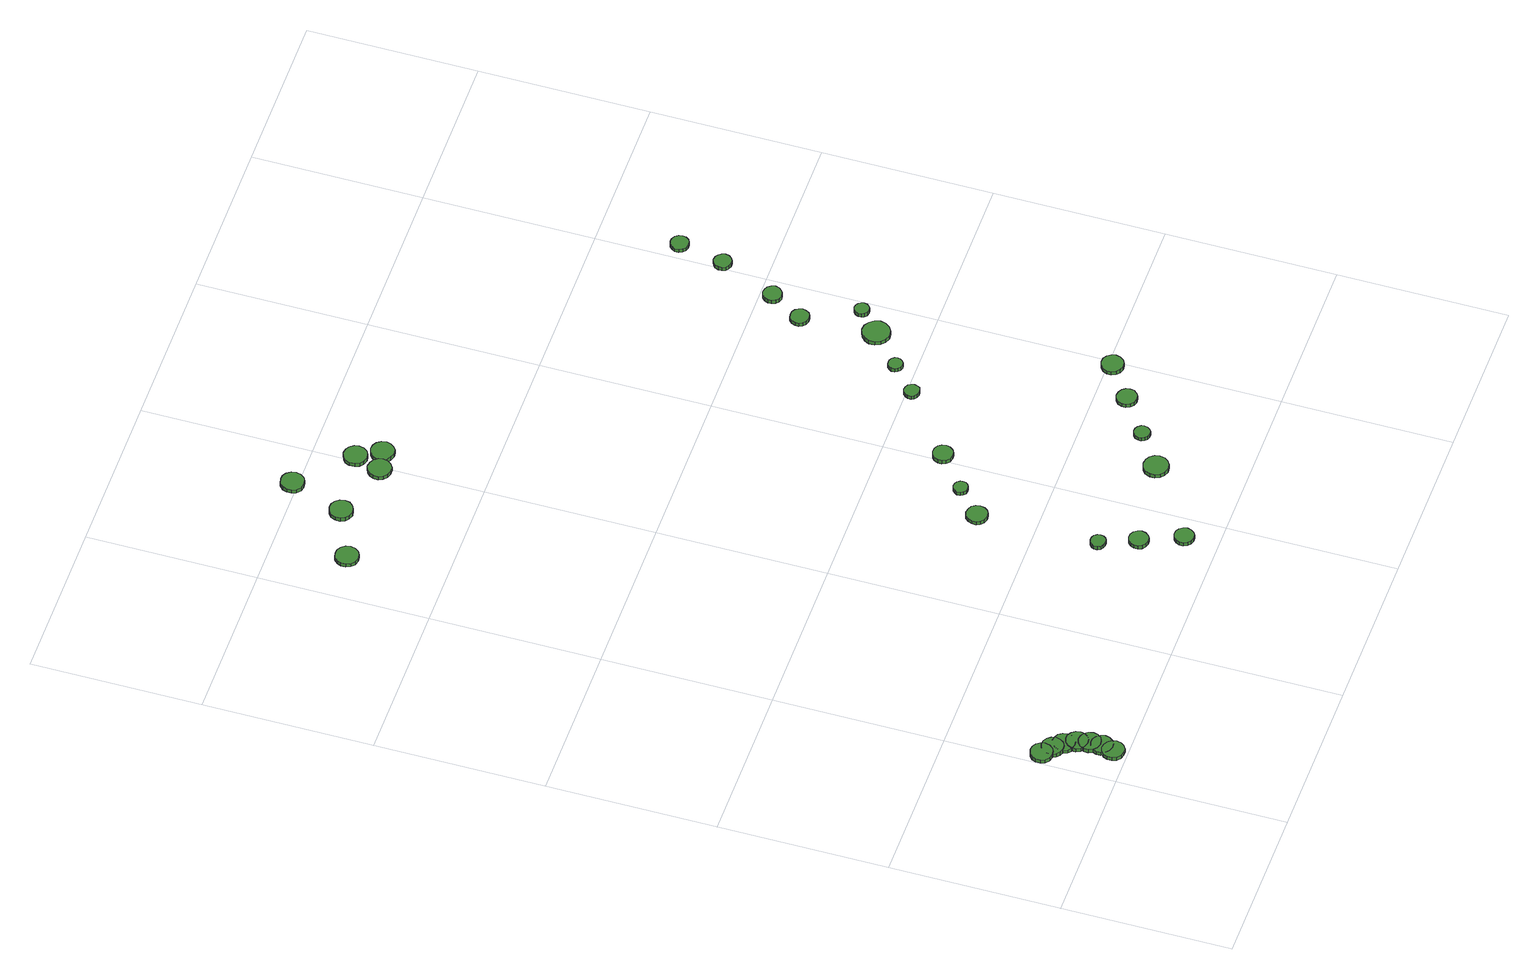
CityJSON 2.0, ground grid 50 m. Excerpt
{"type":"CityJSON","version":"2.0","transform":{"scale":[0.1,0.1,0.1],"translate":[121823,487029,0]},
"CityObjects":{
"tree1":{"type":"SolitaryVegetationObject","attributes":{"function":"something"},"geometry":[{"type":"MultiSurface","lod":"1","boundaries":[[[0,1,2,3,4,5,6,7,8,9,10,11,12,13,14]],[[15,16,17,18,19,20,21,22,23,24,25,26,27,28,29]],[[0,29,28,1]],[[1,28,27,2]],[[2,27,26,3]],[[3,26,25,4]],[[4,25,24,5]],[[5,24,23,6]],[[6,23,22,7]],[[7,22,21,8]],[[8,21,20,9]],[[9,20,19,10]],[[10,19,18,11]],[[11,18,17,12]],[[12,17,16,13]],[[13,16,15,14]],[[14,15,29,0]]]}]},
"tree2":{"type":"SolitaryVegetationObject","attributes":{"function":"something"},"geometry":[{"type":"MultiSurface","lod":"1","boundaries":[[[30,31,32,33,34,35,36,37,38,39,40,41,42,43,44]],[[45,46,47,48,49,50,51,52,53,54,55,56,57,58,59]],[[30,59,58,31]],[[31,58,57,32]],[[32,57,56,33]],[[33,56,55,34]],[[34,55,54,35]],[[35,54,53,36]],[[36,53,52,37]],[[37,52,51,38]],[[38,51,50,39]],[[39,50,49,40]],[[40,49,48,41]],[[41,48,47,42]],[[42,47,46,43]],[[43,46,45,44]],[[44,45,59,30]]]}]},
"tree3":{"type":"SolitaryVegetationObject","attributes":{"function":"something"},"geometry":[{"type":"MultiSurface","lod":"1","boundaries":[[[60,61,62,63,64,65,66,67,68,69,70,71,72,73,74]],[[75,76,77,78,79,80,81,82,83,84,85,86,87,88,89]],[[60,89,88,61]],[[61,88,87,62]],[[62,87,86,63]],[[63,86,85,64]],[[64,85,84,65]],[[65,84,83,66]],[[66,83,82,67]],[[67,82,81,68]],[[68,81,80,69]],[[69,80,79,70]],[[70,79,78,71]],[[71,78,77,72]],[[72,77,76,73]],[[73,76,75,74]],[[74,75,89,60]]]}]},
"tree4":{"type":"SolitaryVegetationObject","attributes":{"function":"something"},"geometry":[{"type":"MultiSurface","lod":"1","boundaries":[[[90,91,92,93,94,95,96,97,98,99,100,101,102,103,104]],[[105,106,107,108,109,110,111,112,113,114,115,116,117,118,119]],[[90,119,118,91]],[[91,118,117,92]],[[92,117,116,93]],[[93,116,115,94]],[[94,115,114,95]],[[95,114,113,96]],[[96,113,112,97]],[[97,112,111,98]],[[98,111,110,99]],[[99,110,109,100]],[[100,109,108,101]],[[101,108,107,102]],[[102,107,106,103]],[[103,106,105,104]],[[104,105,119,90]]]}]},
"tree5":{"type":"SolitaryVegetationObject","attributes":{"function":"something"},"geometry":[{"type":"MultiSurface","lod":"1","boundaries":[[[120,121,122,123,124,125,126,127,128,129,130,131,132,133,134]],[[135,136,137,138,139,140,141,142,143,144,145,146,147,148,149]],[[120,149,148,121]],[[121,148,147,122]],[[122,147,146,123]],[[123,146,145,124]],[[124,145,144,125]],[[125,144,143,126]],[[126,143,142,127]],[[127,142,141,128]],[[128,141,140,129]],[[129,140,139,130]],[[130,139,138,131]],[[131,138,137,132]],[[132,137,136,133]],[[133,136,135,134]],[[134,135,149,120]]]}]},
"tree6":{"type":"SolitaryVegetationObject","attributes":{"function":"something"},"geometry":[{"type":"MultiSurface","lod":"1","boundaries":[[[150,151,152,153,154,155,156,157,158,159,160,161,162,163,164]],[[165,166,167,168,169,170,171,172,173,174,175,176,177,178,179]],[[150,179,178,151]],[[151,178,177,152]],[[152,177,176,153]],[[153,176,175,154]],[[154,175,174,155]],[[155,174,173,156]],[[156,173,172,157]],[[157,172,171,158]],[[158,171,170,159]],[[159,170,169,160]],[[160,169,168,161]],[[161,168,167,162]],[[162,167,166,163]],[[163,166,165,164]],[[164,165,179,150]]]}]},
"tree7":{"type":"SolitaryVegetationObject","attributes":{"function":"something"},"geometry":[{"type":"MultiSurface","lod":"1","boundaries":[[[180,181,182,183,184,185,186,187,188,189,190,191,192,193,194]],[[195,196,197,198,199,200,201,202,203,204,205,206,207,208,209]],[[180,209,208,181]],[[181,208,207,182]],[[182,207,206,183]],[[183,206,205,184]],[[184,205,204,185]],[[185,204,203,186]],[[186,203,202,187]],[[187,202,201,188]],[[188,201,200,189]],[[189,200,199,190]],[[190,199,198,191]],[[191,198,197,192]],[[192,197,196,193]],[[193,196,195,194]],[[194,195,209,180]]]}]},
"tree8":{"type":"SolitaryVegetationObject","attributes":{"function":"something"},"geometry":[{"type":"MultiSurface","lod":"1","boundaries":[[[210,211,212,213,214,215,216,217,218,219,220,221,222,223,224]],[[225,226,227,228,229,230,231,232,233,234,235,236,237,238,239]],[[210,239,238,211]],[[211,238,237,212]],[[212,237,236,213]],[[213,236,235,214]],[[214,235,234,215]],[[215,234,233,216]],[[216,233,232,217]],[[217,232,231,218]],[[218,231,230,219]],[[219,230,229,220]],[[220,229,228,221]],[[221,228,227,222]],[[222,227,226,223]],[[223,226,225,224]],[[224,225,239,210]]]}]},
"tree9":{"type":"SolitaryVegetationObject","attributes":{"function":"something"},"geometry":[{"type":"MultiSurface","lod":"1","boundaries":[[[240,241,242,243,244,245,246,247,248,249,250,251,252,253,254]],[[255,256,257,258,259,260,261,262,263,264,265,266,267,268,269]],[[240,269,268,241]],[[241,268,267,242]],[[242,267,266,243]],[[243,266,265,244]],[[244,265,264,245]],[[245,264,263,246]],[[246,263,262,247]],[[247,262,261,248]],[[248,261,260,249]],[[249,260,259,250]],[[250,259,258,251]],[[251,258,257,252]],[[252,257,256,253]],[[253,256,255,254]],[[254,255,269,240]]]}]},
"tree10":{"type":"SolitaryVegetationObject","attributes":{"function":"something"},"geometry":[{"type":"MultiSurface","lod":"1","boundaries":[[[270,271,272,273,274,275,276,277,278,279,280,281,282,283,284]],[[285,286,287,288,289,290,291,292,293,294,295,296,297,298,299]],[[270,299,298,271]],[[271,298,297,272]],[[272,297,296,273]],[[273,296,295,274]],[[274,295,294,275]],[[275,294,293,276]],[[276,293,292,277]],[[277,292,291,278]],[[278,291,290,279]],[[279,290,289,280]],[[280,289,288,281]],[[281,288,287,282]],[[282,287,286,283]],[[283,286,285,284]],[[284,285,299,270]]]}]},
"tree11":{"type":"SolitaryVegetationObject","attributes":{"function":"something"},"geometry":[{"type":"MultiSurface","lod":"1","boundaries":[[[300,301,302,303,304,305,306,307,308,309,310,311,312,313,314]],[[315,316,317,318,319,320,321,322,323,324,325,326,327,328,329]],[[300,329,328,301]],[[301,328,327,302]],[[302,327,326,303]],[[303,326,325,304]],[[304,325,324,305]],[[305,324,323,306]],[[306,323,322,307]],[[307,322,321,308]],[[308,321,320,309]],[[309,320,319,310]],[[310,319,318,311]],[[311,318,317,312]],[[312,317,316,313]],[[313,316,315,314]],[[314,315,329,300]]]}]},
"tree12":{"type":"SolitaryVegetationObject","attributes":{"function":"something"},"geometry":[{"type":"MultiSurface","lod":"1","boundaries":[[[330,331,332,333,334,335,336,337,338,339,340,341,342,343,344]],[[345,346,347,348,349,350,351,352,353,354,355,356,357,358,359]],[[330,359,358,331]],[[331,358,357,332]],[[332,357,356,333]],[[333,356,355,334]],[[334,355,354,335]],[[335,354,353,336]],[[336,353,352,337]],[[337,352,351,338]],[[338,351,350,339]],[[339,350,349,340]],[[340,349,348,341]],[[341,348,347,342]],[[342,347,346,343]],[[343,346,345,344]],[[344,345,359,330]]]}]},
"tree13":{"type":"SolitaryVegetationObject","attributes":{"function":"something"},"geometry":[{"type":"MultiSurface","lod":"1","boundaries":[[[360,361,362,363,364,365,366,367,368,369,370,371,372,373,374]],[[375,376,377,378,379,380,381,382,383,384,385,386,387,388,389]],[[360,389,388,361]],[[361,388,387,362]],[[362,387,386,363]],[[363,386,385,364]],[[364,385,384,365]],[[365,384,383,366]],[[366,383,382,367]],[[367,382,381,368]],[[368,381,380,369]],[[369,380,379,370]],[[370,379,378,371]],[[371,378,377,372]],[[372,377,376,373]],[[373,376,375,374]],[[374,375,389,360]]]}]},
"tree14":{"type":"SolitaryVegetationObject","attributes":{"function":"something"},"geometry":[{"type":"MultiSurface","lod":"1","boundaries":[[[390,391,392,393,394,395,396,397,398,399,400,401,402,403,404]],[[405,406,407,408,409,410,411,412,413,414,415,416,417,418,419]],[[390,419,418,391]],[[391,418,417,392]],[[392,417,416,393]],[[393,416,415,394]],[[394,415,414,395]],[[395,414,413,396]],[[396,413,412,397]],[[397,412,411,398]],[[398,411,410,399]],[[399,410,409,400]],[[400,409,408,401]],[[401,408,407,402]],[[402,407,406,403]],[[403,406,405,404]],[[404,405,419,390]]]}]},
"tree15":{"type":"SolitaryVegetationObject","attributes":{"function":"something"},"geometry":[{"type":"MultiSurface","lod":"1","boundaries":[[[420,421,422,423,424,425,426,427,428,429,430,431,432,433,434]],[[435,436,437,438,439,440,441,442,443,444,445,446,447,448,449]],[[420,449,448,421]],[[421,448,447,422]],[[422,447,446,423]],[[423,446,445,424]],[[424,445,444,425]],[[425,444,443,426]],[[426,443,442,427]],[[427,442,441,428]],[[428,441,440,429]],[[429,440,439,430]],[[430,439,438,431]],[[431,438,437,432]],[[432,437,436,433]],[[433,436,435,434]],[[434,435,449,420]]]}]},
"tree16":{"type":"SolitaryVegetationObject","attributes":{"function":"something"},"geometry":[{"type":"MultiSurface","lod":"1","boundaries":[[[450,451,452,453,454,455,456,457,458,459,460,461,462,463,464]],[[465,466,467,468,469,470,471,472,473,474,475,476,477,478,479]],[[450,479,478,451]],[[451,478,477,452]],[[452,477,476,453]],[[453,476,475,454]],[[454,475,474,455]],[[455,474,473,456]],[[456,473,472,457]],[[457,472,471,458]],[[458,471,470,459]],[[459,470,469,460]],[[460,469,468,461]],[[461,468,467,462]],[[462,467,466,463]],[[463,466,465,464]],[[464,465,479,450]]]}]},
"tree17":{"type":"SolitaryVegetationObject","attributes":{"function":"something"},"geometry":[{"type":"MultiSurface","lod":"1","boundaries":[[[480,481,482,483,484,485,486,487,488,489,490,491,492,493,494]],[[495,496,497,498,499,500,501,502,503,504,505,506,507,508,509]],[[480,509,508,481]],[[481,508,507,482]],[[482,507,506,483]],[[483,506,505,484]],[[484,505,504,485]],[[485,504,503,486]],[[486,503,502,487]],[[487,502,501,488]],[[488,501,500,489]],[[489,500,499,490]],[[490,499,498,491]],[[491,498,497,492]],[[492,497,496,493]],[[493,496,495,494]],[[494,495,509,480]]]}]},
"tree18":{"type":"SolitaryVegetationObject","attributes":{"function":"something"},"geometry":[{"type":"MultiSurface","lod":"1","boundaries":[[[510,511,512,513,514,515,516,517,518,519,520,521,522,523,524]],[[525,526,527,528,529,530,531,532,533,534,535,536,537,538,539]],[[510,539,538,511]],[[511,538,537,512]],[[512,537,536,513]],[[513,536,535,514]],[[514,535,534,515]],[[515,534,533,516]],[[516,533,532,517]],[[517,532,531,518]],[[518,531,530,519]],[[519,530,529,520]],[[520,529,528,521]],[[521,528,527,522]],[[522,527,526,523]],[[523,526,525,524]],[[524,525,539,510]]]}]},
"tree19":{"type":"SolitaryVegetationObject","attributes":{"function":"something"},"geometry":[{"type":"MultiSurface","lod":"1","boundaries":[[[540,541,542,543,544,545,546,547,548,549,550,551,552,553,554]],[[555,556,557,558,559,560,561,562,563,564,565,566,567,568,569]],[[540,569,568,541]],[[541,568,567,542]],[[542,567,566,543]],[[543,566,565,544]],[[544,565,564,545]],[[545,564,563,546]],[[546,563,562,547]],[[547,562,561,548]],[[548,561,560,549]],[[549,560,559,550]],[[550,559,558,551]],[[551,558,557,552]],[[552,557,556,553]],[[553,556,555,554]],[[554,555,569,540]]]}]},
"tree20":{"type":"SolitaryVegetationObject","attributes":{"function":"something"},"geometry":[{"type":"MultiSurface","lod":"1","boundaries":[[[570,571,572,573,574,575,576,577,578,579,580,581,582,583,584]],[[585,586,587,588,589,590,591,592,593,594,595,596,597,598,599]],[[570,599,598,571]],[[571,598,597,572]],[[572,597,596,573]],[[573,596,595,574]],[[574,595,594,575]],[[575,594,593,576]],[[576,593,592,577]],[[577,592,591,578]],[[578,591,590,579]],[[579,590,589,580]],[[580,589,588,581]],[[581,588,587,582]],[[582,587,586,583]],[[583,586,585,584]],[[584,585,599,570]]]}]},
"tree21":{"type":"SolitaryVegetationObject","attributes":{"function":"something"},"geometry":[{"type":"MultiSurface","lod":"1","boundaries":[[[600,601,602,603,604,605,606,607,608,609,610,611,612,613,614]],[[615,616,617,618,619,620,621,622,623,624,625,626,627,628,629]],[[600,629,628,601]],[[601,628,627,602]],[[602,627,626,603]],[[603,626,625,604]],[[604,625,624,605]],[[605,624,623,606]],[[606,623,622,607]],[[607,622,621,608]],[[608,621,620,609]],[[609,620,619,610]],[[610,619,618,611]],[[611,618,617,612]],[[612,617,616,613]],[[613,616,615,614]],[[614,615,629,600]]]}]},
"tree22":{"type":"SolitaryVegetationObject","attributes":{"function":"something"},"geometry":[{"type":"MultiSurface","lod":"1","boundaries":[[[630,631,632,633,634,635,636,637,638,639,640,641,642,643,644]],[[645,646,647,648,649,650,651,652,653,654,655,656,657,658,659]],[[630,659,658,631]],[[631,658,657,632]],[[632,657,656,633]],[[633,656,655,634]],[[634,655,654,635]],[[635,654,653,636]],[[636,653,652,637]],[[637,652,651,638]],[[638,651,650,639]],[[639,650,649,640]],[[640,649,648,641]],[[641,648,647,642]],[[642,647,646,643]],[[643,646,645,644]],[[644,645,659,630]]]}]},
"tree23":{"type":"SolitaryVegetationObject","attributes":{"function":"something"},"geometry":[{"type":"MultiSurface","lod":"1","boundaries":[[[660,661,662,663,664,665,666,667,668,669,670,671,672,673,674]],[[675,676,677,678,679,680,681,682,683,684,685,686,687,688,689]],[[660,689,688,661]],[[661,688,687,662]],[[662,687,686,663]],[[663,686,685,664]],[[664,685,684,665]],[[665,684,683,666]],[[666,683,682,667]],[[667,682,681,668]],[[668,681,680,669]],[[669,680,679,670]],[[670,679,678,671]],[[671,678,677,672]],[[672,677,676,673]],[[673,676,675,674]],[[674,675,689,660]]]}]},
"tree24":{"type":"SolitaryVegetationObject","attributes":{"function":"something"},"geometry":[{"type":"MultiSurface","lod":"1","boundaries":[[[690,691,692,693,694,695,696,697,698,699,700,701,702,703,704]],[[705,706,707,708,709,710,711,712,713,714,715,716,717,718,719]],[[690,719,718,691]],[[691,718,717,692]],[[692,717,716,693]],[[693,716,715,694]],[[694,715,714,695]],[[695,714,713,696]],[[696,713,712,697]],[[697,712,711,698]],[[698,711,710,699]],[[699,710,709,700]],[[700,709,708,701]],[[701,708,707,702]],[[702,707,706,703]],[[703,706,705,704]],[[704,705,719,690]]]}]},
"tree25":{"type":"SolitaryVegetationObject","attributes":{"function":"something"},"geometry":[{"type":"MultiSurface","lod":"1","boundaries":[[[720,721,722,723,724,725,726,727,728,729,730,731,732,733,734]],[[735,736,737,738,739,740,741,742,743,744,745,746,747,748,749]],[[720,749,748,721]],[[721,748,747,722]],[[722,747,746,723]],[[723,746,745,724]],[[724,745,744,725]],[[725,744,743,726]],[[726,743,742,727]],[[727,742,741,728]],[[728,741,740,729]],[[729,740,739,730]],[[730,739,738,731]],[[731,738,737,732]],[[732,737,736,733]],[[733,736,735,734]],[[734,735,749,720]]]}]},
"tree26":{"type":"SolitaryVegetationObject","attributes":{"function":"something"},"geometry":[{"type":"MultiSurface","lod":"1","boundaries":[[[750,751,752,753,754,755,756,757,758,759,760,761,762,763,764]],[[765,766,767,768,769,770,771,772,773,774,775,776,777,778,779]],[[750,779,778,751]],[[751,778,777,752]],[[752,777,776,753]],[[753,776,775,754]],[[754,775,774,755]],[[755,774,773,756]],[[756,773,772,757]],[[757,772,771,758]],[[758,771,770,759]],[[759,770,769,760]],[[760,769,768,761]],[[761,768,767,762]],[[762,767,766,763]],[[763,766,765,764]],[[764,765,779,750]]]}]},
"tree27":{"type":"SolitaryVegetationObject","attributes":{"function":"something"},"geometry":[{"type":"MultiSurface","lod":"1","boundaries":[[[780,781,782,783,784,785,786,787,788,789,790,791,792,793,794]],[[795,796,797,798,799,800,801,802,803,804,805,806,807,808,809]],[[780,809,808,781]],[[781,808,807,782]],[[782,807,806,783]],[[783,806,805,784]],[[784,805,804,785]],[[785,804,803,786]],[[786,803,802,787]],[[787,802,801,788]],[[788,801,800,789]],[[789,800,799,790]],[[790,799,798,791]],[[791,798,797,792]],[[792,797,796,793]],[[793,796,795,794]],[[794,795,809,780]]]}]},
"tree28":{"type":"SolitaryVegetationObject","attributes":{"function":"something"},"geometry":[{"type":"MultiSurface","lod":"1","boundaries":[[[810,811,812,813,814,815,816,817,818,819,820,821,822,823,824]],[[825,826,827,828,829,830,831,832,833,834,835,836,837,838,839]],[[810,839,838,811]],[[811,838,837,812]],[[812,837,836,813]],[[813,836,835,814]],[[814,835,834,815]],[[815,834,833,816]],[[816,833,832,817]],[[817,832,831,818]],[[818,831,830,819]],[[819,830,829,820]],[[820,829,828,821]],[[821,828,827,822]],[[822,827,826,823]],[[823,826,825,824]],[[824,825,839,810]]]}]},
"tree29":{"type":"SolitaryVegetationObject","attributes":{"function":"something"},"geometry":[{"type":"MultiSurface","lod":"1","boundaries":[[[840,841,842,843,844,845,846,847,848,849,850,851,852,853,854]],[[855,856,857,858,859,860,861,862,863,864,865,866,867,868,869]],[[840,869,868,841]],[[841,868,867,842]],[[842,867,866,843]],[[843,866,865,844]],[[844,865,864,845]],[[845,864,863,846]],[[846,863,862,847]],[[847,862,861,848]],[[848,861,860,849]],[[849,860,859,850]],[[850,859,858,851]],[[851,858,857,852]],[[852,857,856,853]],[[853,856,855,854]],[[854,855,869,840]]]}]},
"tree30":{"type":"SolitaryVegetationObject","attributes":{"function":"something"},"geometry":[{"type":"MultiSurface","lod":"1","boundaries":[[[870,871,872,873,874,875,876,877,878,879,880,881,882,883,884]],[[885,886,887,888,889,890,891,892,893,894,895,896,897,898,899]],[[870,899,898,871]],[[871,898,897,872]],[[872,897,896,873]],[[873,896,895,874]],[[874,895,894,875]],[[875,894,893,876]],[[876,893,892,877]],[[877,892,891,878]],[[878,891,890,879]],[[879,890,889,880]],[[880,889,888,881]],[[881,888,887,882]],[[882,887,886,883]],[[883,886,885,884]],[[884,885,899,870]]]}]},
"tree31":{"type":"SolitaryVegetationObject","attributes":{"function":"something"},"geometry":[{"type":"MultiSurface","lod":"1","boundaries":[[[900,901,902,903,904,905,906,907,908,909,910,911,912,913,914]],[[915,916,917,918,919,920,921,922,923,924,925,926,927,928,929]],[[900,929,928,901]],[[901,928,927,902]],[[902,927,926,903]],[[903,926,925,904]],[[904,925,924,905]],[[905,924,923,906]],[[906,923,922,907]],[[907,922,921,908]],[[908,921,920,909]],[[909,920,919,910]],[[910,919,918,911]],[[911,918,917,912]],[[912,917,916,913]],[[913,916,915,914]],[[914,915,929,900]]]}]}
},
"vertices":[
[67,228,16],[64,241,16],[56,252,16],[45,258,16],[31,260,16],[18,256,16],[8,247,16],[3,234,16],[3,221,16],[8,208,16],[18,199,16],[31,195,16],[45,197,16],[56,203,16],[64,214,16],[64,214,3],[56,203,3],[45,197,3],[31,195,3],[18,199,3],[8,208,3],[3,221,3],[3,234,3],[8,247,3],[18,256,3],[31,260,3],[45,258,3],[56,252,3],[64,241,3],[67,228,3],
[136,41,16],[133,54,16],[125,65,16],[113,72,16],[100,74,16],[87,69,16],[77,60,16],[72,48,16],[72,35,16],[77,22,16],[87,13,16],[100,9,16],[113,10,16],[125,17,16],[133,28,16],[133,28,4],[125,17,4],[113,10,4],[100,9,4],[87,13,4],[77,22,4],[72,35,4],[72,48,4],[77,60,4],[87,69,4],[100,74,4],[113,72,4],[125,65,4],[133,54,4],[136,41,4],
[97,205,16],[94,218,16],[86,229,16],[74,236,16],[61,237,16],[48,233,16],[38,224,16],[33,212,16],[33,198,16],[38,186,16],[48,177,16],[61,173,16],[74,174,16],[86,181,16],[94,192,16],[94,192,3],[86,181,3],[74,174,3],[61,173,3],[48,177,3],[38,186,3],[33,198,3],[33,212,3],[38,224,3],[48,233,3],[61,237,3],[74,236,3],[86,229,3],[94,218,3],[97,205,3],
[145,77,16],[142,90,16],[134,101,16],[123,108,16],[109,109,16],[96,105,16],[86,96,16],[81,84,16],[81,70,16],[86,58,16],[96,49,16],[109,45,16],[123,46,16],[134,53,16],[142,64,16],[142,64,4],[134,53,4],[123,46,4],[109,45,4],[96,49,4],[86,58,4],[81,70,4],[81,84,4],[86,96,4],[96,105,4],[109,109,4],[123,108,4],[134,101,4],[142,90,4],[145,77,4],
[120,179,16],[117,193,16],[109,204,16],[97,210,16],[84,212,16],[71,207,16],[61,198,16],[56,186,16],[56,173,16],[61,160,16],[71,151,16],[84,147,16],[97,148,16],[109,155,16],[117,166,16],[117,166,4],[109,155,4],[97,148,4],[84,147,4],[71,151,4],[61,160,4],[56,173,4],[56,186,4],[61,198,4],[71,207,4],[84,212,4],[97,210,4],[109,204,4],[117,193,4],[120,179,4],
[145,112,17],[142,126,17],[134,137,17],[122,143,17],[109,145,17],[96,141,17],[86,132,17],[80,119,17],[80,106,17],[86,93,17],[96,84,17],[109,80,17],[122,82,17],[134,88,17],[142,99,17],[142,99,4],[134,88,4],[122,82,4],[109,80,4],[96,84,4],[86,93,4],[80,106,4],[80,119,4],[86,132,4],[96,141,4],[109,145,4],[122,143,4],[134,137,4],[142,126,4],[145,112,4],
[137,147,17],[134,160,17],[126,171,17],[114,178,17],[101,179,17],[88,175,17],[78,166,17],[72,154,17],[72,140,17],[78,128,17],[88,119,17],[101,115,17],[114,116,17],[126,123,17],[134,134,17],[134,134,4],[126,123,4],[114,116,4],[101,115,4],[88,119,4],[78,128,4],[72,140,4],[72,154,4],[78,166,4],[88,175,4],[101,179,4],[114,178,4],[126,171,4],[134,160,4],[137,147,4],
[179,2285,19],[176,2299,19],[167,2311,19],[155,2318,19],[141,2319,19],[127,2315,19],[117,2305,19],[111,2292,19],[111,2278,19],[117,2265,19],[127,2256,19],[141,2251,19],[155,2253,19],[167,2260,19],[176,2271,19],[176,2271,7],[167,2260,7],[155,2253,7],[141,2251,7],[127,2256,7],[117,2265,7],[111,2278,7],[111,2292,7],[117,2305,7],[127,2315,7],[141,2319,7],[155,2318,7],[167,2311,7],[176,2299,7],[179,2285,7],
[856,320,20],[854,329,20],[848,337,20],[840,341,20],[831,342,20],[822,340,20],[815,333,20],[811,325,20],[811,315,20],[815,307,20],[822,301,20],[831,298,20],[840,299,20],[848,303,20],[854,311,20],[854,311,7],[848,303,7],[840,299,7],[831,298,7],[822,301,7],[815,307,7],[811,315,7],[811,325,7],[815,333,7],[822,340,7],[831,342,7],[840,341,7],[848,337,7],[854,329,7],[856,320,7],
[908,216,16],[905,228,16],[898,238,16],[888,244,16],[876,245,16],[865,241,16],[856,233,16],[851,222,16],[851,210,16],[856,199,16],[865,192,16],[876,188,16],[888,189,16],[898,195,16],[905,205,16],[905,205,3],[898,195,3],[888,189,3],[876,188,3],[865,192,3],[856,199,3],[851,210,3],[851,222,3],[856,233,3],[865,241,3],[876,245,3],[888,244,3],[898,238,3],[905,228,3],[908,216,3],
[959,100,14],[956,112,14],[949,122,14],[939,128,14],[927,129,14],[916,125,14],[907,117,14],[902,106,14],[902,94,14],[907,83,14],[916,75,14],[927,72,14],[939,73,14],[949,79,14],[956,89,14],[956,89,2],[949,79,2],[939,73,2],[927,72,2],[916,75,2],[907,83,2],[902,94,2],[902,106,2],[907,117,2],[916,125,2],[927,129,2],[939,128,2],[949,122,2],[956,112,2],[959,100,2],
[338,2353,20],[335,2367,20],[326,2379,20],[314,2386,20],[300,2387,20],[286,2383,20],[276,2373,20],[270,2360,20],[270,2346,20],[276,2333,20],[286,2324,20],[300,2319,20],[314,2321,20],[326,2328,20],[335,2339,20],[335,2339,7],[326,2328,7],[314,2321,7],[300,2319,7],[286,2324,7],[276,2333,7],[270,2346,7],[270,2360,7],[276,2373,7],[286,2383,7],[300,2387,7],[314,2386,7],[326,2379,7],[335,2367,7],[338,2353,7],
[862,672,15],[859,684,15],[852,695,15],[841,701,15],[828,703,15],[815,699,15],[806,690,15],[801,678,15],[801,665,15],[806,654,15],[815,645,15],[828,641,15],[841,642,15],[852,649,15],[859,659,15],[859,659,3],[852,649,3],[841,642,3],[828,641,3],[815,645,3],[806,654,3],[801,665,3],[801,678,3],[806,690,3],[815,699,3],[828,703,3],[841,701,3],[852,695,3],[859,684,3],[862,672,3],
[397,2514,19],[394,2528,19],[386,2540,19],[374,2547,19],[360,2548,19],[346,2544,19],[335,2534,19],[330,2521,19],[330,2507,19],[335,2494,19],[346,2484,19],[360,2480,19],[374,2482,19],[386,2489,19],[394,2500,19],[394,2500,6],[386,2489,6],[374,2482,6],[360,2480,6],[346,2484,6],[335,2494,6],[330,2507,6],[330,2521,6],[335,2534,6],[346,2544,6],[360,2548,6],[374,2547,6],[386,2540,6],[394,2528,6],[397,2514,6],
[934,746,15],[933,754,15],[927,762,15],[920,766,15],[911,767,15],[903,764,15],[896,758,15],[892,750,15],[892,741,15],[896,733,15],[903,727,15],[911,725,15],[920,726,15],[927,730,15],[933,737,15],[933,737,3],[927,730,3],[920,726,3],[911,725,3],[903,727,3],[896,733,3],[892,741,3],[892,750,3],[896,758,3],[903,764,3],[911,767,3],[920,766,3],[927,762,3],[933,754,3],[934,746,3],
[519,2300,19],[516,2314,19],[507,2325,19],[495,2332,19],[481,2334,19],[467,2329,19],[457,2320,19],[451,2307,19],[451,2293,19],[457,2280,19],[467,2270,19],[481,2266,19],[495,2267,19],[507,2274,19],[516,2286,19],[516,2286,7],[507,2274,7],[495,2267,7],[481,2266,7],[467,2270,7],[457,2280,7],[451,2293,7],[451,2307,7],[457,2320,7],[467,2329,7],[481,2334,7],[495,2332,7],[507,2325,7],[516,2314,7],[519,2300,7],
[546,2379,18],[543,2392,18],[535,2404,18],[523,2411,18],[509,2413,18],[495,2408,18],[484,2399,18],[479,2386,18],[479,2371,18],[484,2358,18],[495,2349,18],[509,2344,18],[523,2346,18],[535,2353,18],[543,2365,18],[543,2365,6],[535,2353,6],[523,2346,6],[509,2344,6],[495,2349,6],[484,2358,6],[479,2371,6],[479,2386,6],[484,2399,6],[495,2408,6],[509,2413,6],[523,2411,6],[535,2404,6],[543,2392,6],[546,2379,6],
[1191,255,17],[1188,269,17],[1179,282,17],[1166,289,17],[1151,291,17],[1136,286,17],[1125,276,17],[1119,262,17],[1119,247,17],[1125,233,17],[1136,223,17],[1151,218,17],[1166,220,17],[1179,228,17],[1188,240,17],[1188,240,4],[1179,228,4],[1166,220,4],[1151,218,4],[1136,223,4],[1125,233,4],[1119,247,4],[1119,262,4],[1125,276,4],[1136,286,4],[1151,291,4],[1166,289,4],[1179,282,4],[1188,269,4],[1191,255,4],
[583,2311,19],[580,2325,19],[572,2337,19],[560,2344,19],[546,2346,19],[532,2341,19],[521,2332,19],[516,2319,19],[516,2304,19],[521,2291,19],[532,2282,19],[546,2277,19],[560,2279,19],[572,2286,19],[580,2298,19],[580,2298,6],[572,2286,6],[560,2279,6],[546,2277,6],[532,2282,6],[521,2291,6],[516,2304,6],[516,2319,6],[521,2332,6],[532,2341,6],[546,2346,6],[560,2344,6],[572,2337,6],[580,2325,6],[583,2311,6],
[1047,831,18],[1044,843,18],[1037,853,18],[1026,859,18],[1014,860,18],[1002,856,18],[993,848,18],[988,837,18],[988,825,18],[993,813,18],[1002,805,18],[1014,801,18],[1026,803,18],[1037,809,18],[1044,819,18],[1044,819,5],[1037,809,5],[1026,803,5],[1014,801,5],[1002,805,5],[993,813,5],[988,825,5],[988,837,5],[993,848,5],[1002,856,5],[1014,860,5],[1026,859,5],[1037,853,5],[1044,843,5],[1047,831,5],
[1287,331,15],[1285,340,15],[1279,348,15],[1271,353,15],[1261,354,15],[1252,351,15],[1245,344,15],[1241,335,15],[1241,326,15],[1245,317,15],[1252,310,15],[1261,307,15],[1271,308,15],[1279,313,15],[1285,321,15],[1285,321,3],[1279,313,3],[1271,308,3],[1261,307,3],[1252,310,3],[1245,317,3],[1241,326,3],[1241,335,3],[1245,344,3],[1252,351,3],[1261,354,3],[1271,353,3],[1279,348,3],[1285,340,3],[1287,331,3],
[1407,411,15],[1405,423,15],[1397,433,15],[1387,439,15],[1374,441,15],[1363,437,15],[1353,428,15],[1348,417,15],[1348,405,15],[1353,394,15],[1363,385,15],[1374,382,15],[1387,383,15],[1397,389,15],[1405,399,15],[1405,399,2],[1397,389,2],[1387,383,2],[1374,382,2],[1363,385,2],[1353,394,2],[1348,405,2],[1348,417,2],[1353,428,2],[1363,437,2],[1374,441,2],[1387,439,2],[1397,433,2],[1405,423,2],[1407,411,2],
[1239,985,16],[1237,994,16],[1232,1002,16],[1223,1007,16],[1214,1008,16],[1205,1005,16],[1198,998,16],[1194,990,16],[1194,980,16],[1198,972,16],[1205,966,16],[1214,963,16],[1223,964,16],[1232,968,16],[1237,976,16],[1237,976,4],[1232,968,4],[1223,964,4],[1214,963,4],[1205,966,4],[1198,972,4],[1194,980,4],[1194,990,4],[1198,998,4],[1205,1005,4],[1214,1008,4],[1223,1007,4],[1232,1002,4],[1237,994,4],[1239,985,4],
[1321,1060,15],[1319,1069,15],[1314,1076,15],[1307,1080,15],[1298,1081,15],[1289,1079,15],[1283,1073,15],[1279,1065,15],[1279,1056,15],[1283,1048,15],[1289,1042,15],[1298,1039,15],[1307,1040,15],[1314,1045,15],[1319,1052,15],[1319,1052,2],[1314,1045,2],[1307,1040,2],[1298,1039,2],[1289,1042,2],[1283,1048,2],[1279,1056,2],[1279,1065,2],[1283,1073,2],[1289,1079,2],[1298,1081,2],[1307,1080,2],[1314,1076,2],[1319,1069,2],[1321,1060,2],
[1515,487,16],[1512,500,16],[1504,511,16],[1493,518,16],[1479,519,16],[1467,515,16],[1457,506,16],[1451,494,16],[1451,480,16],[1457,468,16],[1467,459,16],[1479,455,16],[1493,456,16],[1504,463,16],[1512,474,16],[1512,474,3],[1504,463,3],[1493,456,3],[1479,455,3],[1467,459,3],[1457,468,3],[1451,480,3],[1451,494,3],[1457,506,3],[1467,515,3],[1479,519,3],[1493,518,3],[1504,511,3],[1512,500,3],[1515,487,3],
[1438,1148,15],[1434,1164,15],[1424,1177,15],[1410,1186,15],[1393,1188,15],[1377,1182,15],[1365,1171,15],[1358,1156,15],[1358,1139,15],[1365,1124,15],[1377,1113,15],[1393,1107,15],[1410,1109,15],[1424,1118,15],[1434,1131,15],[1434,1131,2],[1424,1118,2],[1410,1109,2],[1393,1107,2],[1377,1113,2],[1365,1124,2],[1358,1139,2],[1358,1156,2],[1365,1171,2],[1377,1182,2],[1393,1188,2],[1410,1186,2],[1424,1177,2],[1434,1164,2],[1438,1148,2],
[1415,1367,15],[1412,1378,15],[1406,1387,15],[1396,1393,15],[1384,1394,15],[1373,1391,15],[1365,1383,15],[1360,1372,15],[1360,1361,15],[1365,1351,15],[1373,1343,15],[1384,1339,15],[1396,1341,15],[1406,1346,15],[1412,1356,15],[1412,1356,3],[1406,1346,3],[1396,1341,3],[1384,1339,3],[1373,1343,3],[1365,1351,3],[1360,1361,3],[1360,1372,3],[1365,1383,3],[1373,1391,3],[1384,1394,3],[1396,1393,3],[1406,1387,3],[1412,1378,3],[1415,1367,3],
[1489,1212,15],[1487,1220,15],[1482,1227,15],[1475,1232,15],[1466,1233,15],[1457,1230,15],[1451,1224,15],[1447,1216,15],[1447,1207,15],[1451,1199,15],[1457,1193,15],[1466,1190,15],[1475,1191,15],[1482,1196,15],[1487,1203,15],[1487,1203,2],[1482,1196,2],[1475,1191,2],[1466,1190,2],[1457,1193,2],[1451,1199,2],[1447,1207,2],[1447,1216,2],[1451,1224,2],[1457,1230,2],[1466,1233,2],[1475,1232,2],[1482,1227,2],[1487,1220,2],[1489,1212,2],
[1471,1464,18],[1468,1476,18],[1461,1485,18],[1452,1490,18],[1440,1492,18],[1429,1488,18],[1421,1480,18],[1416,1470,18],[1416,1459,18],[1421,1448,18],[1429,1440,18],[1440,1437,18],[1452,1438,18],[1461,1444,18],[1468,1453,18],[1468,1453,5],[1461,1444,5],[1452,1438,5],[1440,1437,5],[1429,1440,5],[1421,1448,5],[1416,1459,5],[1416,1470,5],[1421,1480,5],[1429,1488,5],[1440,1492,5],[1452,1490,5],[1461,1485,5],[1468,1476,5],[1471,1464,5],
[1543,1633,18],[1541,1643,18],[1534,1652,18],[1525,1658,18],[1514,1659,18],[1504,1655,18],[1496,1648,18],[1492,1638,18],[1492,1628,18],[1496,1618,18],[1504,1611,18],[1514,1607,18],[1525,1608,18],[1534,1614,18],[1541,1622,18],[1541,1622,5],[1534,1614,5],[1525,1608,5],[1514,1607,5],[1504,1611,5],[1496,1618,5],[1492,1628,5],[1492,1638,5],[1496,1648,5],[1504,1655,5],[1514,1659,5],[1525,1658,5],[1534,1652,5],[1541,1643,5],[1543,1633,5],
[1576,1768,14],[1574,1779,14],[1567,1788,14],[1558,1794,14],[1546,1795,14],[1536,1792,14],[1528,1784,14],[1523,1774,14],[1523,1763,14],[1528,1753,14],[1536,1745,14],[1546,1742,14],[1558,1743,14],[1567,1748,14],[1574,1758,14],[1574,1758,2],[1567,1748,2],[1558,1743,2],[1546,1742,2],[1536,1745,2],[1528,1753,2],[1523,1763,2],[1523,1774,2],[1528,1784,2],[1536,1792,2],[1546,1795,2],[1558,1794,2],[1567,1788,2],[1574,1779,2],[1576,1768,2]
]}
